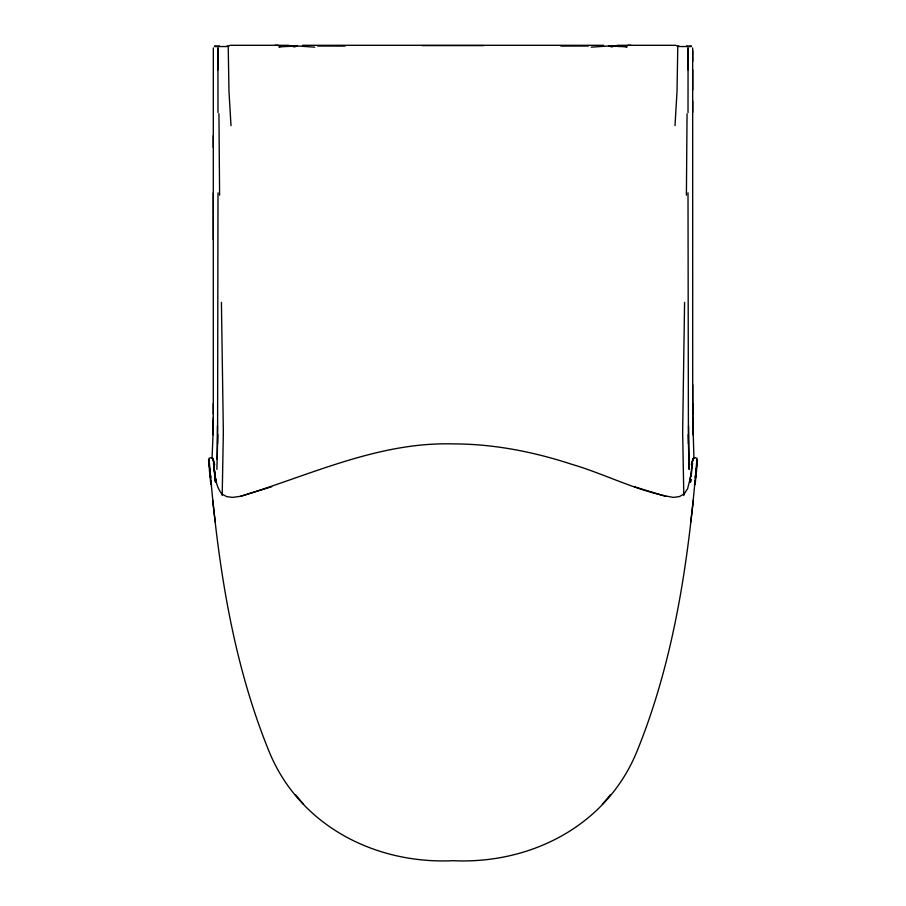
<?xml version="1.0" encoding="UTF-8"?>
<svg xmlns="http://www.w3.org/2000/svg" width="906" height="906" viewBox="0 0 906 906"><rect width="100%" height="100%" fill="white"/><g stroke="black" fill="none" stroke-linecap="round" stroke-linejoin="round"><path stroke-width="1.36" d="M213.295 239.648L213.295 135.696M688.05 69.853L688.062 54.881M688.005 192.876L688.424 443.838M688.016 112.559L688.073 47.916M692.739 424.891L692.728 431.992L692.705 384.846M692.671 47.916L692.705 414.087M213.295 403.578L213.272 431.992L213.261 424.891M217.451 425.843L217.168 459.376M687.054 113.726L686.397 195.198M688.084 47.927L688.107 53.85M213.295 417.53L213.137 434.789L213.261 420.259M217.893 53.85L217.916 47.927M213.329 47.916L213.295 147.418M684.585 302.321L682.648 432.196L683.803 495.537M217.768 434.597L216.885 469.376M213.159 431.822L212.038 458.323M217.576 443.838L217.995 192.876M692.784 463.872L691.312 464.585L693.249 458.266L694.766 457.621L696.986 458.243C688.979 557.36 674.8 658.492 636.975 751.334C606.793 825.559 530.859 864.358 453 860.7C375.141 864.358 299.207 825.559 269.025 751.334C231.2 658.492 217.021 557.36 209.014 458.243L211.234 457.621L212.751 458.266L214.688 464.585L213.216 463.872M697.235 463.272L697.427 459.648M222.196 495.537L223.352 432.196L221.415 302.321M695.525 477.632L695.967 472.932L695.389 476.715L695.661 475.525M674.993 125.685L677.031 91.336L677.779 46.534L687.518 46.546M695.31 482.751L695.174 484.042L696.635 469.67M695.4 478.289L695.955 473.147M696.272 470.339L697.02 464.155L696.227 470.576M690.734 522.15L693.384 500.214M694.528 485.027L695.129 480.86M694.528 484.88L694.925 482.196M689.76 482.094L692.354 463.374L691.21 476.194L691.312 474.076L687.631 488.628L684.302 493.815L679.432 496.579L673.577 497.394C638.118 491.743 605.854 474.28 571.55 464.234C533.317 451.72 493.328 443.872 453 443.906C378.244 441.788 310.056 475.242 240.26 496.386M602.422 804.211L610.384 794.856M271.698 486.715L240.656 496.295L232.423 497.394L226.568 496.579L221.698 493.815C216.319 486.862 215.039 477.802 214.269 469.274L215.798 481.969L213.646 463.374L214.79 476.194L214.688 474.076L216.24 482.094M293.827 47.033L297.44 45.991L314.756 47.146M214.529 45.968L216.749 45.968M689.251 45.968L691.471 45.968M591.267 47.146L608.594 45.991L622.275 45.923L627.178 46.863L608.594 45.991L612.196 47.033M214.518 46.568L216.749 46.568M689.251 46.568L691.482 46.568M676.589 45.923L678.843 45.923M227.157 45.923L229.411 45.923M560.882 46.081L588.368 46.036M230.113 45.3L278.199 45.3M302.4 45.3L603.656 45.3M627.813 45.3L675.887 45.3M617.145 45.311L630.916 45.3M422.173 45.606L483.827 45.606M217.768 45.923L219.331 45.923M686.669 45.923L688.232 45.923M218.482 46.546L228.221 46.534L228.969 91.336L231.007 125.685M275.096 45.3L288.889 45.311M317.655 46.036L345.141 46.081M665.74 496.386L634.302 486.715M295.616 794.845L303.567 804.222M210.339 475.525L210.611 476.715L210.079 472.898L210.475 477.632M211.075 482.196L211.472 484.88M210.871 480.86L211.472 485.027M209.773 470.576L208.98 464.155L209.728 470.339M212.616 500.214L215.266 522.15M210.045 473.147L210.6 478.289M209.365 469.67L210.826 484.042L210.69 482.751M693.962 458.323L692.705 417.53M208.573 459.648L208.765 463.272M688.232 434.597L689.115 469.376L688.549 425.843M217.927 47.916L217.984 112.559M219.603 195.198L218.946 113.726M692.863 434.789L692.705 403.578M217.938 54.881L217.95 69.853M692.705 50.51L692.705 61.415M692.705 69.762L692.705 89.988M692.705 101.008L692.705 112.378M213.295 192.865L213.295 214.858M213.295 215.719L213.295 414.087M690.859 479.444L690.565 482.015L690.859 479.444M692.943 459.059L692.32 462.264L692.943 459.059M283.748 45.923L278.833 46.863L297.44 45.991L283.748 45.923M213.68 462.264L213.057 459.059L213.68 462.264M215.447 481.981L215.141 479.444L215.435 482.015"/></g></svg>
